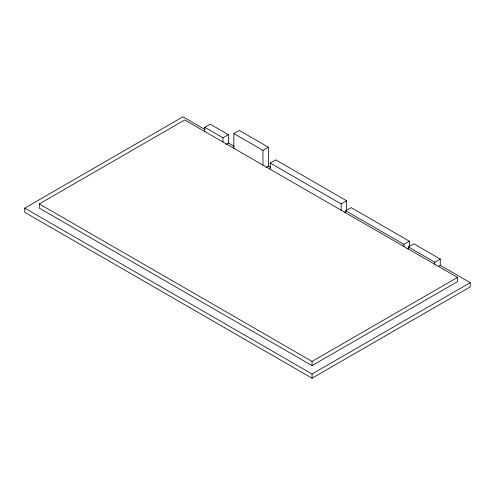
<?xml version="1.0" encoding="UTF-8"?>
<svg xmlns="http://www.w3.org/2000/svg" width="495" height="495" viewBox="0 0 495 495"><rect width="100%" height="100%" fill="white"/><g stroke="black" fill="none" stroke-linecap="round" stroke-linejoin="round"><path stroke-width="0.74" d="M438.428 266.397L440.247 265.345L470.25 282.67L470.25 286.871L312.054 378.205L24.75 212.33L24.75 208.129L182.946 116.795L204.899 129.473M39.297 203.934L184.765 119.945L457.522 277.423L457.522 281.618L312.054 365.607L39.297 208.129L39.297 203.934L312.054 361.406L457.522 277.423M204.769 131.497L204.769 127.295L210.227 124.146L228.405 134.646L228.405 143.043L234.185 146.378M204.769 127.295L222.954 137.796L228.405 134.646M233.863 148.29L233.863 133.594L239.32 130.445L268.414 147.244L268.414 166.141L265.988 167.539M225.98 144.441L228.405 143.043M233.863 133.594L262.956 150.393L268.414 147.244M270.227 169.29L270.227 162.991L275.684 159.842L346.599 200.784L346.599 210.53M270.227 162.991L341.148 203.934L346.599 200.784M345.689 212.856L345.689 210.759L351.147 207.609L409.334 241.201L409.334 246.801M344.173 212.683L345.993 211.631M345.689 210.759L403.877 244.351L409.334 241.201M408.425 249.072L408.425 246.974L413.882 243.825L440.247 259.046L440.247 265.345M406.909 248.898L408.728 247.853M408.425 246.974L434.789 262.195L440.247 259.046M24.75 208.129L312.054 374.003L470.25 282.67M268.414 166.141L270.394 167.285M434.789 262.195L434.789 264.299M403.877 244.351L403.877 246.448M341.148 203.934L341.148 210.233M312.054 361.406L312.054 365.607M312.054 374.003L312.054 378.205M262.956 150.393L262.956 165.089M222.954 137.796L222.954 141.991"/></g></svg>
